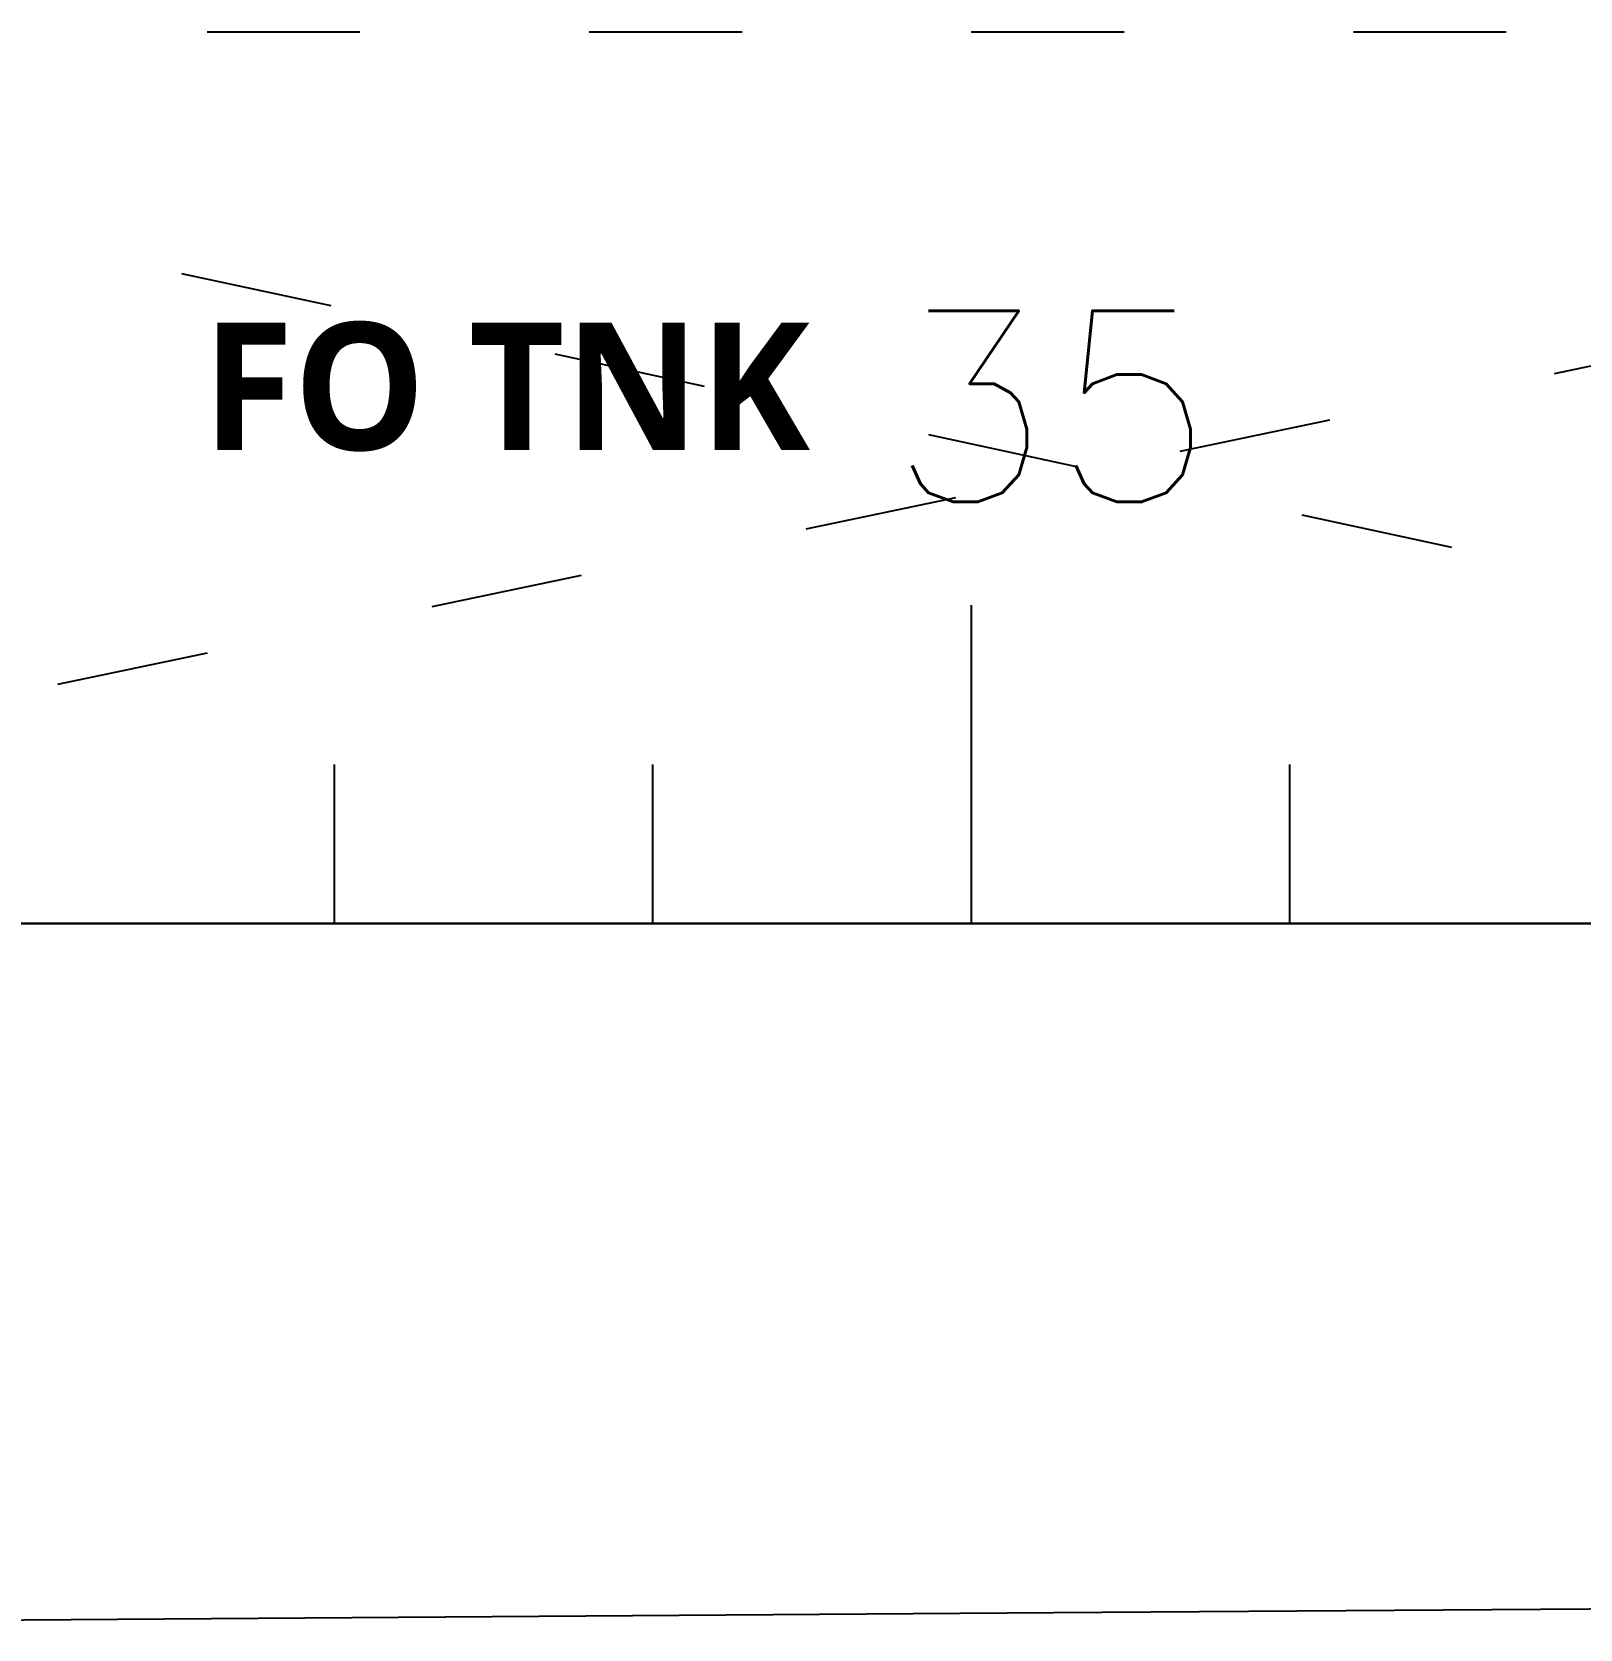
# Model space of a CAD drawing. Extents: x 766778 to 845620, y 133762 to 209800.
# Drawn here: x 786662 to 789093, y 186385 to 188893 of the extents above; entities that cross this region are included whole.
import ezdxf

# ---------------------------------------------------------------- set-up
doc = ezdxf.new("R2010")
doc.units = 0
doc.header["$MEASUREMENT"] = 0
doc.linetypes.add('ACAD_ISO03W100', pattern=[30, 12, -18])
doc.layers.get('0').update_dxf_attribs({"color": 1, "linetype": 'CONTINUOUS'})
doc.layers.add('5_16.79@3.35', color=7, linetype='CONTINUOUS', true_color=0x000000)
doc.styles.add('ROMANS', font='ROMANS')

# ---------------------------------------------------------------- blocks, each defined once
blk = doc.blocks.new('FR')
at = {"linetype": 'Continuous'}
blk.add_lwpolyline([(45439, -35188), (45439, -188)], dxfattribs=at)
at = {"color": 1, "linetype": 'Continuous'}
for points in [[(45439, -14688), (45189, -14688)], [(45439, -15188), (44939, -15188)], [(45439, -15688), (45189, -15688)], [(45439, -16188), (45189, -16188)]]:
    blk.add_lwpolyline(points, dxfattribs=at)
at = {"color": 7, "linetype": 'Continuous', "insert": (44477, -15319.4), "char_height": 300, "attachment_point": 1, "rotation": 90, "style": 'ROMANS'}
blk.add_mtext_dynamic_manual_height_columns('35', width=571.615, gutter_width=1, heights=[0], dxfattribs=at)
blk = doc.blocks.new('fo tnk 1')
at = {"color": 252, "linetype": 'ACAD_ISO03W100', "ltscale": 20}
for p, q in [((785136.9, 188893), (791636.9, 188893)), ((785136.9, 188893), (791633.6, 187493)), ((791636.9, 188893), (785136.9, 187543.8))]:
    blk.add_line(p, q, dxfattribs=at)

msp = doc.modelspace()

# ---------------------------------------------------------------- linework, layer by layer
at = {"layer": '5_16.79@3.35', "color": 3}
for points in [[(795911.78633, 186463.67505), (792090.14376, 186437.21606), (788266.15938, 186410.74097), (786355.55001, 186397.51294), (785420.9504, 186391.04297), (784949.56172, 186387.78003), (784715.21407, 186386.13794), (784693.44356, 186385.979), (784675.46505, 186385.85596), (784647.29903, 186385.69287), (784623.53633, 186385.60083), (784597.00606, 186385.53003), (784571.65645, 186385.48682), (784570.90352, 186385.49487), (784570.8293, 186385.4939), (783740.19063, 187716.02002)], [(789199.93672, 187493), (789030.96797, 187493), (788861.99922, 187493), (788693.03438, 187493), (788524.06563, 187493), (788355.09688, 187493), (788186.13008, 187493), (788017.16133, 187493), (787848.19454, 187493), (787679.22774, 187493), (787510.25899, 187493), (787341.29219, 187493), (787172.3254, 187493), (787003.35665, 187493), (786834.38985, 187493), (786665.4211, 187493), (786496.4543, 187493)]]:
    msp.add_lwpolyline(points, dxfattribs=at)

# ---------------------------------------------------------------- block references
at = {"color": 252, "linetype": 'ACAD_ISO03W100', "ltscale": 20}
msp.add_blockref('fo tnk 1', (0, 0), dxfattribs=at)
at = {"color": 7, "linetype": 'Continuous', "rotation": 269.9999999899608}
msp.add_blockref('FR', (803324.9465, 232931.99999), dxfattribs=at)

# ---------------------------------------------------------------- texts
at = {"color": 51, "linetype": 'Continuous', "insert": (786929.65938, 188436.77635), "char_height": 200, "attachment_point": 1}
msp.add_mtext_dynamic_manual_height_columns('{\\fYu Gothic UI Semibold|b0|i0|c0|p34;FO TNK}', width=1765.8685732, gutter_width=1, heights=[0], dxfattribs=at)

doc.saveas('drawing.dxf')
